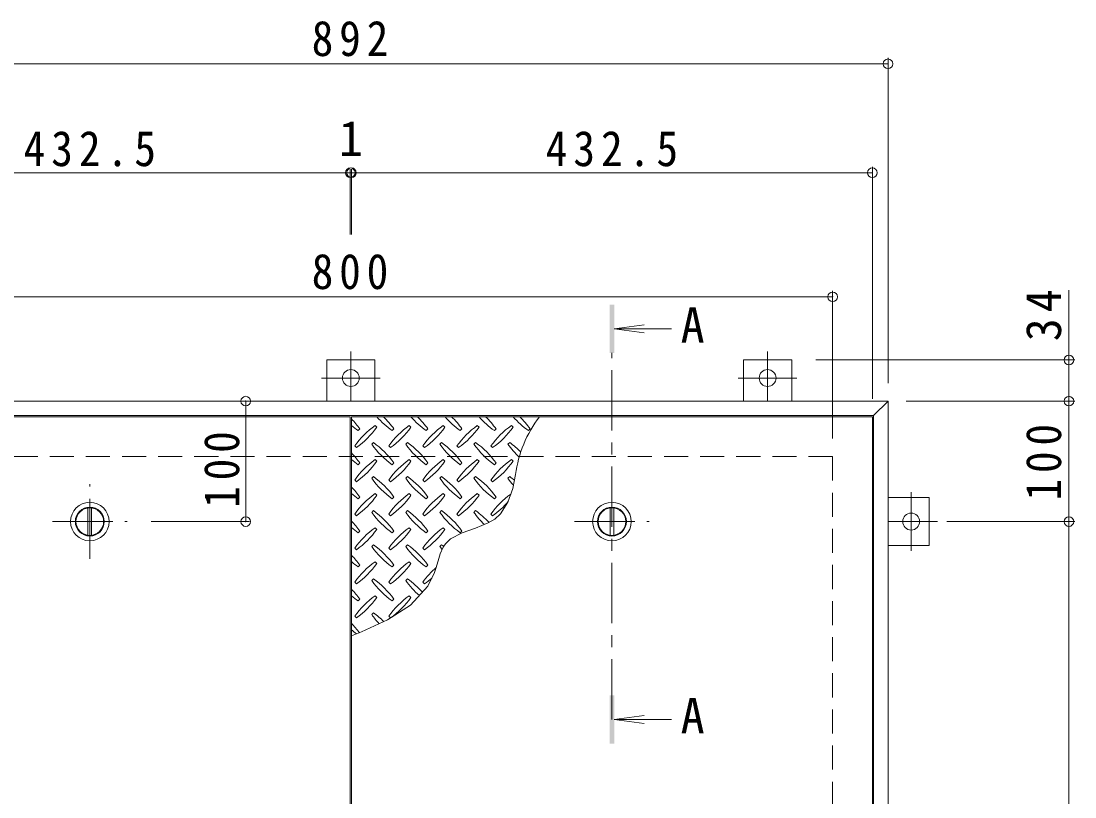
# Model space of a CAD drawing. Units: millimetres at full size, sheet at 1:10. Extents: x -1763 to 1918, y -1353 to 1313.
# Drawn here: x -1237 to -362, y 669 to 1313 of the extents above; entities that cross this region are included whole.
import ezdxf
from ezdxf.enums import TextEntityAlignment as Align

# ---------------------------------------------------------------- set-up
doc = ezdxf.new("R2010")
doc.units = ezdxf.units.MM
doc.header["$LTSCALE"] = 10
doc.header["$PDMODE"] = 32
doc.header["$PDSIZE"] = 8
doc.linetypes.add('CHAIN1', pattern=[8, 5, -1, 1, -1])
doc.linetypes.add('DASHED2', pattern=[3, 2, -1])
for name, color, linetype, lineweight in [('0-1', 2, 'DASHED2', 9), ('0-2', 3, 'Continuous', 9), ('0-3', 2, 'Continuous', 9), ('0-5', 4, 'Continuous', 9), ('0-9', 134, 'Continuous', 5), ('0-C', 2, 'Continuous', 9), ('0-E', 3, 'Continuous', 9), ('0-F', 7, 'Continuous', 9)]:
    doc.layers.add(name, color=color, linetype=linetype, lineweight=lineweight)
doc.styles.add('ＭＳ ゴシック', font='')
doc.styles.get('ＭＳ ゴシック').set_extended_font_data('MS Gothic')

msp = doc.modelspace()

# ---------------------------------------------------------------- linework, layer by layer
at = {"layer": '0-1'}
for p, q in [((-1363.26, 951.2), (-563.26, 951.2)), ((-563.26, 951.2), (-563.26, 301.2))]:
    msp.add_line(p, q, dxfattribs=at)
at = {"layer": '0-2'}
for p, q in [((-1396.26, 984.2), (-963.76, 984.2)), ((-963.76, 984.2), (-963.76, 268.2)), ((-962.76, 268.2), (-962.76, 984.2)), ((-962.76, 984.2), (-530.26, 984.2)), ((-530.26, 984.2), (-530.26, 268.2))]:
    msp.add_line(p, q, dxfattribs=at)
at = {"layer": '0-3'}
for p, q in [((-1409.26, 997.2), (-517.26, 997.2)), ((-529.26, 985.2), (-517.26, 997.2)), ((-517.26, 997.2), (-517.26, 255.2)), ((-1397.26, 985.2), (-529.26, 985.2)), ((-529.26, 267.2), (-529.26, 985.2))]:
    msp.add_line(p, q, dxfattribs=at)
at = {"layer": '0-5'}
for p, q in [((-744.51, 1057.23), (-719.72, 1060.5)), ((-744.51, 1057.23), (-719.72, 1053.97)), ((-744.51, 1057.23), (-697.04, 1057.23)), ((-744.51, 732.89), (-719.72, 736.16)), ((-744.51, 732.89), (-719.72, 729.63)), ((-744.51, 732.89), (-697.04, 732.89))]:
    msp.add_line(p, q, dxfattribs=at)
at = {"layer": '0-5', "linetype": 'CHAIN1'}
msp.add_line((-746.51, 732.89), (-746.51, 1037.23), dxfattribs=at)
at = {"layer": '0-5'}
for points in [[(-744.51, 1077.23), (-748.51, 1077.23), (-744.51, 1037.23), (-748.51, 1037.23)], [(-744.51, 712.89), (-748.51, 712.89), (-744.51, 752.89), (-748.51, 752.89)]]:
    msp.add_solid(points, dxfattribs=at)
at = {"layer": '0-9'}
for p, q in [((-957.26, 972.73), (-955.85, 974.14)), ((-941.7, 975.56), (-943.12, 976.97)), ((-928.98, 972.73), (-927.56, 974.14)), ((-913.42, 975.56), (-914.83, 976.97)), ((-900.69, 972.73), (-899.28, 974.14)), ((-885.14, 975.56), (-886.55, 976.97)), ((-872.41, 972.73), (-870.99, 974.14)), ((-856.85, 975.56), (-858.27, 976.97)), ((-844.12, 972.73), (-842.71, 974.14)), ((-828.57, 975.56), (-829.98, 976.97)), ((-815.84, 972.73), (-814.42, 974.14)), ((-944.53, 962.83), (-945.95, 961.41)), ((-916.25, 962.83), (-917.66, 961.41)), ((-887.96, 962.83), (-889.38, 961.41)), ((-859.68, 962.83), (-861.09, 961.41)), ((-831.4, 962.83), (-832.81, 961.41)), ((-960.09, 960), (-958.67, 958.59)), ((-931.8, 960), (-930.39, 958.59)), ((-903.52, 960), (-902.11, 958.59)), ((-875.24, 960), (-873.82, 958.59)), ((-846.95, 960), (-845.54, 958.59)), ((-957.26, 944.44), (-955.85, 945.86)), ((-941.7, 947.27), (-943.12, 948.69)), ((-928.98, 944.44), (-927.56, 945.86)), ((-913.42, 947.27), (-914.83, 948.69)), ((-900.69, 944.44), (-899.28, 945.86)), ((-885.14, 947.27), (-886.55, 948.69)), ((-872.41, 944.44), (-870.99, 945.86)), ((-856.85, 947.27), (-858.27, 948.69)), ((-844.12, 944.44), (-842.71, 945.86)), ((-828.57, 947.27), (-829.98, 948.69)), ((-960.09, 931.72), (-958.67, 930.3)), ((-944.53, 934.54), (-945.95, 933.13)), ((-931.8, 931.72), (-930.39, 930.3)), ((-916.25, 934.54), (-917.66, 933.13)), ((-903.52, 931.72), (-902.11, 930.3)), ((-887.96, 934.54), (-889.38, 933.13)), ((-875.24, 931.72), (-873.82, 930.3)), ((-859.68, 934.54), (-861.09, 933.13)), ((-846.95, 931.72), (-845.54, 930.3)), ((-831.4, 934.54), (-832.81, 933.13)), ((-941.7, 918.99), (-943.12, 920.4)), ((-913.42, 918.99), (-914.83, 920.4)), ((-885.14, 918.99), (-886.55, 920.4)), ((-856.85, 918.99), (-858.27, 920.4)), ((-957.26, 916.16), (-955.85, 917.57)), ((-928.98, 916.16), (-927.56, 917.57)), ((-900.69, 916.16), (-899.28, 917.57)), ((-872.41, 916.16), (-870.99, 917.57)), ((-844.12, 916.16), (-842.71, 917.57)), ((-960.09, 903.43), (-958.67, 902.02)), ((-944.53, 906.26), (-945.95, 904.85)), ((-931.8, 903.43), (-930.39, 902.02)), ((-916.25, 906.26), (-917.66, 904.85)), ((-903.52, 903.43), (-902.11, 902.02)), ((-887.96, 906.26), (-889.38, 904.85)), ((-875.24, 903.43), (-873.82, 902.02)), ((-859.68, 906.26), (-861.09, 904.85)), ((-846.95, 903.43), (-845.54, 902.02)), ((-957.26, 887.88), (-955.85, 889.29)), ((-941.7, 890.7), (-943.12, 892.12)), ((-928.98, 887.88), (-927.56, 889.29)), ((-913.42, 890.7), (-914.83, 892.12)), ((-900.69, 887.88), (-899.28, 889.29)), ((-885.14, 890.7), (-886.55, 892.12)), ((-872.41, 887.88), (-870.99, 889.29)), ((-960.09, 875.15), (-958.67, 873.73)), ((-944.53, 877.98), (-945.95, 876.56)), ((-931.8, 875.15), (-930.39, 873.73)), ((-916.25, 877.98), (-917.66, 876.56)), ((-903.52, 875.15), (-902.11, 873.73)), ((-887.96, 877.98), (-889.38, 876.56)), ((-957.26, 859.59), (-955.85, 861.01)), ((-941.7, 862.42), (-943.12, 863.83)), ((-928.98, 859.59), (-927.56, 861.01)), ((-913.42, 862.42), (-914.83, 863.83)), ((-900.69, 859.59), (-899.28, 861.01)), ((-944.53, 849.69), (-945.95, 848.28)), ((-916.25, 849.69), (-917.66, 848.28)), ((-960.09, 846.86), (-958.67, 845.45)), ((-931.8, 846.86), (-930.39, 845.45)), ((-903.52, 846.86), (-902.11, 845.45)), ((-957.26, 831.31), (-955.85, 832.72)), ((-941.7, 834.13), (-943.12, 835.55)), ((-928.98, 831.31), (-927.56, 832.72)), ((-913.42, 834.13), (-914.83, 835.55)), ((-960.09, 818.58), (-958.67, 817.16)), ((-944.53, 821.41), (-945.95, 819.99)), ((-931.8, 818.58), (-930.39, 817.16))]:
    msp.add_line(p, q, dxfattribs=at)
msp.add_lwpolyline([(-962.76, 802.28), (-954.49, 805.61), (-932.73, 815.57), (-913.77, 827.74), (-899.37, 843.51), (-893.79, 854.87), (-892.65, 858.35), (-890.88, 864.49), (-888.99, 870.49), (-886.55, 875.96), (-884.7, 878.74), (-880.42, 882.85), (-870.82, 887.96), (-859.85, 891.85), (-849.18, 896.04), (-843.77, 899.2), (-838.93, 903.58), (-832.85, 913.2), (-828.9, 924.79), (-826.55, 936.21)], dxfattribs=at)
for centre, radius, start, end in [((-1014.89, 932.07), 72.5, 35.47272, 44.0249), ((-886.9, 1031.77), 72.5, 221.00789, 234.5273), ((-986.61, 932.07), 72.5, 35.47272, 45.97511), ((-858.62, 1031.77), 72.5, 221.00789, 234.5273), ((-958.32, 932.07), 72.5, 35.47272, 45.97511), ((-830.33, 1031.77), 72.5, 221.00789, 234.5273), ((-930.04, 932.07), 72.5, 35.47272, 45.97511), ((-802.05, 1031.77), 72.5, 221.00789, 234.5273), ((-901.75, 932.07), 72.5, 35.47272, 45.97511), ((-773.77, 1031.77), 72.5, 221.00789, 234.5273), ((-725.35, 922.45), 102.13, 142.79805, 172.25462), ((-873.47, 932.07), 72.5, 35.47272, 45.97511), ((-915.19, 1031.77), 72.5, 228.99213, 234.5273), ((-901.05, 917.93), 72.5, 125.47272, 144.5273), ((-1000.75, 1017.63), 72.5, 305.47256, 324.5273), ((-872.76, 917.93), 72.5, 125.47272, 144.5273), ((-972.46, 1017.63), 72.5, 305.47256, 324.5273), ((-844.48, 917.93), 72.5, 125.47272, 144.5273), ((-944.18, 1017.63), 72.5, 305.47256, 324.5273), ((-816.19, 917.93), 72.5, 125.47272, 144.5273), ((-915.89, 1017.63), 72.5, 305.47256, 324.5273), ((-787.91, 917.93), 72.5, 125.47272, 144.5273), ((-887.61, 1017.63), 72.5, 305.47256, 324.5273), ((-986.61, 903.79), 72.5, 35.47272, 54.5273), ((-958.32, 903.79), 72.5, 35.47272, 54.5273), ((-930.04, 903.79), 72.5, 35.47272, 54.5273), ((-901.75, 903.79), 72.5, 35.47272, 54.5273), ((-873.47, 903.79), 72.5, 44.94598, 54.5273), ((-1014.89, 903.79), 72.5, 35.47272, 44.0249), ((-886.9, 1003.49), 72.5, 215.47258, 234.5273), ((-858.62, 1003.49), 72.5, 215.47258, 234.5273), ((-830.33, 1003.49), 72.5, 215.47258, 234.5273), ((-802.05, 1003.49), 72.5, 215.47258, 234.5273), ((-773.77, 1003.49), 72.5, 215.47258, 226.69856), ((-915.19, 1003.49), 72.5, 228.99213, 234.5273), ((-901.05, 889.64), 72.5, 125.47272, 144.5273), ((-1000.75, 989.35), 72.5, 305.47256, 324.5273), ((-872.76, 889.64), 72.5, 125.47272, 144.5273), ((-972.46, 989.35), 72.5, 305.47256, 324.5273), ((-844.48, 889.64), 72.5, 125.47272, 144.5273), ((-944.18, 989.35), 72.5, 305.47256, 324.5273), ((-816.19, 889.64), 72.5, 125.47272, 144.5273), ((-915.89, 989.35), 72.5, 305.47256, 324.5273), ((-787.91, 889.64), 72.5, 125.47272, 144.5273), ((-887.61, 989.35), 72.5, 305.47256, 324.5273), ((-886.9, 975.2), 72.5, 215.47258, 234.5273), ((-986.61, 875.5), 72.5, 35.47272, 54.5273), ((-858.62, 975.2), 72.5, 215.47258, 234.5273), ((-958.32, 875.5), 72.5, 35.47272, 54.5273), ((-830.33, 975.2), 72.5, 215.47258, 234.5273), ((-930.04, 875.5), 72.5, 35.47272, 54.5273), ((-802.05, 975.2), 72.5, 215.47258, 234.5273), ((-901.75, 875.5), 72.5, 35.47272, 54.5273), ((-773.77, 975.2), 72.5, 215.47258, 221.1628), ((-873.47, 875.5), 72.5, 50.65677, 54.5273), ((-1014.89, 875.5), 72.5, 35.47272, 44.0249), ((-915.19, 975.2), 72.5, 228.99213, 234.5273), ((-901.05, 861.36), 72.5, 125.47272, 144.5273), ((-1000.75, 961.06), 72.5, 305.47256, 324.5273), ((-872.76, 861.36), 72.5, 125.47272, 144.5273), ((-972.46, 961.06), 72.5, 305.47256, 324.52728), ((-844.48, 861.36), 72.5, 125.47272, 144.5273), ((-944.18, 961.06), 72.5, 305.47256, 324.52728), ((-816.19, 861.36), 72.5, 125.47272, 144.5273), ((-915.89, 961.06), 72.5, 305.47256, 324.52728), ((-787.91, 861.36), 72.5, 126.00705, 144.5273), ((-887.61, 961.06), 72.5, 305.47256, 319.2924), ((-886.9, 946.92), 72.5, 215.47258, 234.5273), ((-986.61, 847.22), 72.5, 35.47272, 54.5273), ((-858.62, 946.92), 72.5, 215.47258, 234.5273), ((-958.32, 847.22), 72.5, 35.47272, 54.5273), ((-830.33, 946.92), 72.5, 215.47258, 234.5273), ((-930.04, 847.22), 72.5, 35.47272, 54.5273), ((-802.05, 946.92), 72.5, 215.47258, 225.99713), ((-901.75, 847.22), 72.5, 42.74814, 54.5273), ((-1014.89, 847.22), 72.5, 35.47272, 44.0249), ((-915.19, 946.92), 72.5, 228.99213, 234.5273), ((-901.05, 833.07), 72.5, 125.47272, 144.5273), ((-1000.75, 932.78), 72.5, 305.47256, 324.5273), ((-872.76, 833.07), 72.5, 125.47272, 144.5273), ((-972.46, 932.78), 72.5, 305.47256, 324.5273), ((-844.48, 833.07), 72.5, 125.47272, 144.5273), ((-944.18, 932.78), 72.5, 305.47256, 324.5273), ((-886.9, 918.63), 72.5, 215.47258, 234.5273), ((-986.61, 818.93), 72.5, 35.47272, 54.5273), ((-858.62, 918.63), 72.5, 215.47258, 234.5273), ((-958.32, 818.93), 72.5, 35.47272, 54.5273), ((-830.33, 918.63), 72.5, 215.47258, 218.03572), ((-930.04, 818.93), 72.5, 52.70831, 54.5273), ((-1014.89, 818.93), 72.5, 35.47272, 44.0249), ((-915.19, 918.63), 72.5, 228.99213, 234.5273), ((-901.05, 804.79), 72.5, 125.47272, 144.5273), ((-1000.75, 904.49), 72.5, 305.47256, 324.5273), ((-872.76, 804.79), 72.5, 125.47272, 144.5273), ((-972.46, 904.49), 72.5, 305.47256, 324.5273), ((-844.48, 804.79), 72.5, 131.38763, 144.5273), ((-986.61, 790.65), 72.5, 35.47272, 54.5273), ((-958.32, 790.65), 72.5, 41.35275, 54.5273), ((-944.18, 904.49), 72.5, 305.47256, 311.59831), ((-1014.89, 790.65), 72.5, 35.47272, 44.0249), ((-886.9, 890.35), 72.5, 215.47258, 234.5273), ((-858.62, 890.35), 72.5, 215.47258, 228.77962), ((-915.19, 890.35), 72.5, 228.99213, 234.5273), ((-901.05, 776.51), 72.5, 125.47272, 144.5273), ((-1000.75, 876.21), 72.5, 305.47256, 324.5273), ((-872.76, 776.51), 72.5, 125.47272, 144.5273), ((-972.46, 876.21), 72.5, 305.47256, 324.5273), ((-886.9, 862.07), 72.5, 215.47258, 223.25978), ((-986.61, 762.36), 72.5, 45.57452, 54.5273), ((-1014.89, 762.36), 72.5, 35.94795, 44.0249), ((-915.19, 862.07), 72.5, 228.99213, 233.25279)]:
    msp.add_arc(centre, radius, start, end, dxfattribs=at)
at = {"layer": '0-C', "linetype": 'CHAIN1'}
for p, q in [((-1180.01, 866.2), (-1180.01, 928.2)), ((-1211.01, 897.2), (-1149.01, 897.2)), ((-777.51, 897.2), (-715.51, 897.2))]:
    msp.add_line(p, q, dxfattribs=at)
at = {"layer": '0-C'}
for p, q in [((-1181.51, 908.6), (-1181.51, 885.8)), ((-1178.51, 908.6), (-1178.51, 885.8)), ((-748.01, 908.6), (-748.01, 885.8)), ((-745.01, 908.6), (-745.01, 885.8))]:
    msp.add_line(p, q, dxfattribs=at)
for centre, radius in [((-1180.01, 897.2), 16), ((-746.51, 897.2), 16), ((-1180.01, 897.2), 12), ((-1180.01, 897.2), 11.5), ((-746.51, 897.2), 12), ((-746.51, 897.2), 11.5)]:
    msp.add_circle(centre, radius, dxfattribs=at)
at = {"layer": '0-E', "linetype": 'CHAIN1'}
for p, q in [((-963.26, 1038.37), (-963.26, 997.2)), ((-617.26, 1038.37), (-617.26, 997.2)), ((-938.88, 1016.4), (-987.64, 1016.4)), ((-592.88, 1016.4), (-641.64, 1016.4)), ((-498.06, 872.82), (-498.06, 921.58)), ((-476.09, 897.2), (-517.26, 897.2))]:
    msp.add_line(p, q, dxfattribs=at)
at = {"layer": '0-E'}
for p, q in [((-983.26, 1031.4), (-943.26, 1031.4)), ((-983.26, 1031.4), (-983.26, 997.2)), ((-943.26, 1031.4), (-943.26, 997.2)), ((-637.26, 1031.4), (-597.26, 1031.4)), ((-637.26, 1031.4), (-637.26, 997.2)), ((-597.26, 1031.4), (-597.26, 997.2)), ((-483.06, 917.2), (-517.26, 917.2)), ((-483.06, 917.2), (-483.06, 877.2)), ((-483.06, 877.2), (-517.26, 877.2))]:
    msp.add_line(p, q, dxfattribs=at)
for centre in [(-963.26, 1016.4), (-617.26, 1016.4), (-498.06, 897.2)]:
    msp.add_circle(centre, 7, dxfattribs=at)
at = {"layer": '0-F'}
for p, q in [((-517.26, 1012.2), (-517.26, 1282.3)), ((-1409.26, 1277.3), (-517.26, 1277.3)), ((-530.26, 999.2), (-530.26, 1191.85)), ((-1396.26, 1186.85), (-963.76, 1186.85)), ((-963.76, 1189.85), (-963.76, 1135.6)), ((-963.76, 1186.85), (-962.76, 1186.85)), ((-962.76, 1189.85), (-962.76, 1135.6)), ((-962.76, 1186.85), (-530.26, 1186.85)), ((-563.26, 966.2), (-563.26, 1088.82)), ((-367.1, 1031.4), (-367.1, 1089.47)), ((-1363.26, 1083.82), (-563.26, 1083.82)), ((-362.1, 1031.4), (-577.26, 1031.4)), ((-367.1, 997.2), (-367.1, 1031.4)), ((-1050.51, 997.2), (-1050.51, 897.2)), ((-502.26, 997.2), (-362.1, 997.2)), ((-367.1, 897.2), (-367.1, 997.2)), ((-1047.51, 897.2), (-1129.01, 897.2)), ((-468.33, 897.2), (-362.1, 897.2)), ((-367.1, 355.2), (-367.1, 897.2))]:
    msp.add_line(p, q, dxfattribs=at)
for p in [(-517.26, 1277.3), (-963.76, 1186.85), (-962.76, 1186.85), (-530.26, 1186.85), (-563.26, 1083.82), (-367.1, 1031.4), (-1050.51, 997.2), (-367.1, 997.2), (-1050.51, 897.2), (-367.1, 897.2)]:
    msp.add_point(p, dxfattribs=at)

# ---------------------------------------------------------------- texts
at = {"layer": '0-5', "color": 2, "style": 'ＭＳ ゴシック'}
for p in [(-689.48, 1036.84), (-689.48, 712.5)]:
    msp.add_text('A', height=29.33, dxfattribs=at).set_placement(p, align=Align.BOTTOM_LEFT)
at = {"layer": '0-F', "color": 2, "style": 'ＭＳ ゴシック'}
msp.add_text('1', height=29.33, dxfattribs=at).set_placement((-973.26, 1191.85), align=Align.BOTTOM_LEFT)
at = {"layer": '0-F', "color": 2, "char_height": 29.33, "attachment_point": 7, "style": 'ＭＳ ゴシック'}
for s, insert in [('\\T1.27;\\W0.9;892', (-995.76, 1283.3)), ('\\T1.28;\\W0.9;432.5', (-1235.01, 1191.85)), ('\\T1.28;\\W0.9;432.5', (-801.51, 1191.85)), ('\\T1.27;\\W0.9;800', (-995.76, 1089.82))]:
    msp.add_mtext(s, dxfattribs=dict(at, insert=insert))
at = {"layer": '0-F', "color": 2, "char_height": 29.33, "attachment_point": 7, "rotation": 90, "style": 'ＭＳ ゴシック'}
for s, insert in [('\\T1.27;\\W0.95;34', (-373.1, 1046.97)), ('\\T1.27;\\W0.9;100', (-373.1, 914.7)), ('\\T1.27;\\W0.9;100', (-1055.51, 908.62))]:
    msp.add_mtext(s, dxfattribs=dict(at, insert=insert))

doc.saveas('drawing.dxf')
